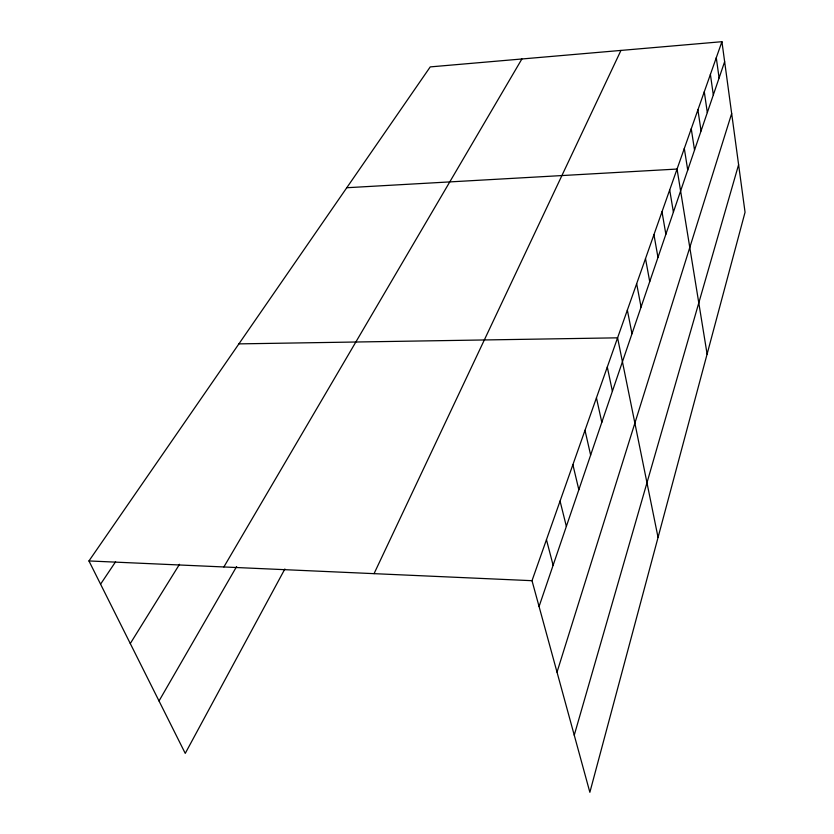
<?xml version="1.0" encoding="UTF-8"?>
<svg xmlns="http://www.w3.org/2000/svg" width="834" height="834" viewBox="0 0 834 834"><rect width="100%" height="100%" fill="white"/><g stroke="black" fill="none" stroke-linecap="round" stroke-linejoin="round"><path stroke-width="1.25" d="M574.251 735.181L738.611 164.673M557.018 672.162L731.668 113.528M539.066 606.516L724.642 61.695M721.931 41.7L745.054 212.243L589.867 792.3L532.009 580.693L721.931 41.7L430.24 66.897L88.946 560.948L185.252 753.383L284.874 568.976M374.049 573.656L620.955 50.426M159.023 700.967L236.616 566.557M223.866 566.964L521.886 58.985M130.281 643.546L179.518 564.284M100.57 584.175L115.582 561.782M346.767 187.733L677.052 169.052L707.107 354.106M238.899 343.879L617.587 337.833L658.057 537.43M88.946 560.948L532.009 580.693M546.458 539.671L553.119 565.254M560.062 501.067L566.359 526.4M572.885 464.674L578.838 489.746M584.999 430.313L590.639 455.103M596.446 397.818L601.804 422.327M607.298 367.033L612.385 391.25M627.356 310.092L631.984 333.736M636.655 283.716L641.065 307.058M645.506 258.592L649.728 281.642M653.939 234.646L657.984 257.404M661.998 211.784L665.866 234.26M669.692 189.943L673.403 212.138M684.307 148.462L687.727 170.084M691.25 128.759L694.534 150.099M697.902 109.88L701.06 130.948M704.282 91.782L707.315 112.569M710.401 74.414L713.32 94.94M716.281 57.734L719.096 77.989"/></g></svg>
